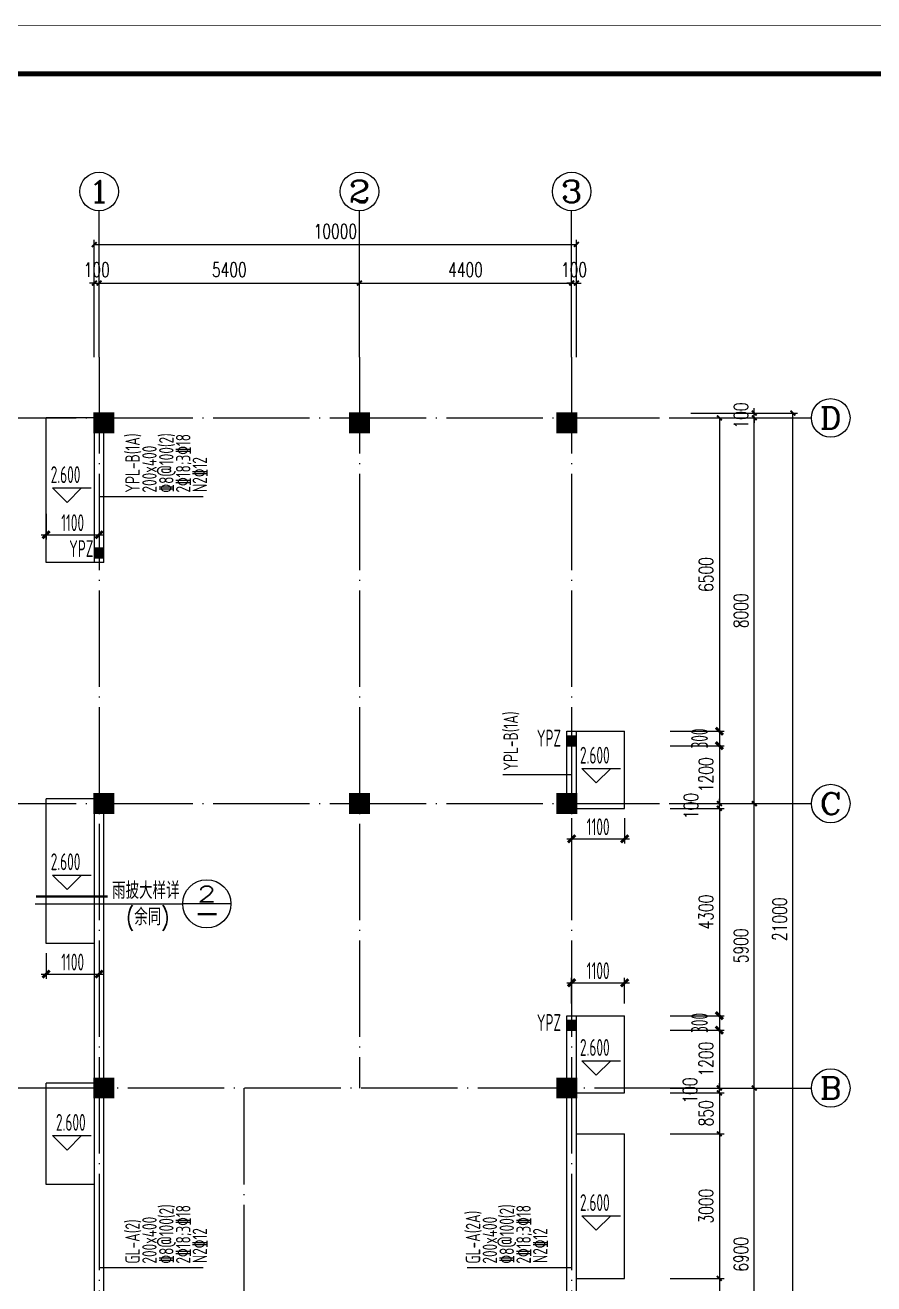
# Model space of a CAD drawing. Extents: x 5827 to 252697, y -546879 to 4066219.
# Drawn here: x 56174 to 73777, y -501683 to -475574 of the extents above; entities that cross this region are included whole.
import ezdxf
from ezdxf.enums import TextEntityAlignment as Align

# ---------------------------------------------------------------- set-up
doc = ezdxf.new("R2010")
doc.units = 0
doc.header["$MEASUREMENT"] = 0
doc.linetypes.add('DOTE', pattern=[2.42, 2, -0.2, 0.02, -0.2])
for name, color, linetype in [('AXIS', 3, 'Continuous'), ('AXIS_TEXT', 7, 'Continuous'), ('COLUMN', 9, 'Continuous'), ('DIM_ELEV', 3, 'Continuous'), ('DIM_IDEN', 3, 'Continuous'), ('DOTE', 1, 'DOTE'), ('FRAME', 3, 'Continuous'), ('PUB_TEXT', 7, 'Continuous'), ('S_BEAM', 4, 'Continuous'), ('S_BEAMDIMMASS', 2, 'Continuous'), ('S_CL', 2, 'Continuous'), ('填充', 8, 'Continuous'), ('审核修改', 6, 'Continuous'), ('第三道尺寸线', 4, 'Continuous')]:
    doc.layers.add(name, color=color, linetype=linetype)
doc.styles.add('_HZTXT', font='TXT', dxfattribs={"width": 0.8, "bigfont": 'HZTXT'})
doc.styles.add('_TCH_AXIS', font='COMPLEX', dxfattribs={"bigfont": 'GBCBIG'})
doc.styles.add('_TCH_DIM_T3', font='SIMPLEX', dxfattribs={"width": 0.705882, "bigfont": 'GBCBIG'})
doc.styles.add('BW_Rein', font='Tssdeng.shx', dxfattribs={"width": 0.7, "bigfont": 'hztxt.shx'})
doc.styles.add('COMPLEX', font='COMPLEX')
doc.styles.add('HZ', font='tssdeng.shx', dxfattribs={"width": 0.6, "bigfont": 'a.shx'})
doc.styles.get("Standard").update_dxf_attribs({"font": 'tssdeng.shx', "width": 0.6, "bigfont": 'a.shx'})
doc.dimstyles.new('_TCH_ARCH&&100', dxfattribs={"dimtxt": 297.5, "dimasz": 100, "dimexe": 100, "dimexo": 0, "dimgap": 126.25, "dimtad": 1, "dimdec": 0, "dimzin": 0, "dimdsep": 46, "dimtxsty": '_TCH_DIM_T3', "dimblk": 'ARCHTICK', "dimcen": 0.09, "dimclrt": 7, "dimazin": 2, "dimtfac": 1, "dimtdec": 0, "dimtix": 1, "dimtmove": 2, "dimatfit": 3, "dimfxl": 0, "dimtolj": 1, "dimtzin": 0, "dimarcsym": 0})
doc.dimstyles.new('DIMN', dxfattribs={"dimtxt": 350, "dimasz": 150, "dimexe": 100, "dimexo": 100, "dimgap": 75, "dimtad": 1, "dimdec": 0, "dimzin": 0, "dimdsep": 46, "dimtxsty": 'HZ', "dimblk": 'ARCHTICK', "dimcen": 0.09, "dimdle": 100, "dimclrd": 3, "dimclre": 3, "dimclrt": 7, "dimazin": 2, "dimtfac": 1, "dimtdec": 0, "dimtmove": 2, "dimatfit": 3, "dimldrblk": 'ARCHTICK', "dimfxl": 0, "dimtolj": 1, "dimtzin": 0, "dimarcsym": 0})

# ---------------------------------------------------------------- blocks, each defined once
blk = doc.blocks.new('_ArchTick')
at = {"color": 0, "linetype": 'ByBlock', "const_width": 0.4}
blk.add_lwpolyline([(-0.5, -0.5), (0.5, 0.5)], dxfattribs=at)
blk = doc.blocks.new('*D590')
at = {"layer": 'AXIS', "color": 0, "lineweight": -2, "transparency": 16777216}
for p, q in [((57608, -482460), (57608, -480824)), ((57708, -482460), (57708, -480824)), ((57608, -480924), (57508, -480924)), ((57608, -480924), (57708, -480924)), ((57708, -480924), (57808, -480924))]:
    blk.add_line(p, q, dxfattribs=at)
at = {"layer": 'Defpoints', "color": 0, "transparency": 16777216}
for p in [(57708, -480924), (57608, -482460), (57708, -482460)]:
    blk.add_point(p, dxfattribs=at)
at = {"layer": 'AXIS', "color": 0, "lineweight": -2, "transparency": 16777216, "xscale": 100, "yscale": 100, "zscale": 100}
blk.add_blockref('_ArchTick', (57608, -480924), dxfattribs=at)
at = {"layer": 'AXIS', "color": 0, "lineweight": -2, "transparency": 16777216, "xscale": 100, "yscale": 100, "zscale": 100, "rotation": 180}
blk.add_blockref('_ArchTick', (57708, -480924), dxfattribs=at)
at = {"layer": 'AXIS', "color": 7, "transparency": 16777216, "insert": (57658, -480649), "char_height": 297.5, "attachment_point": 5, "style": '_TCH_DIM_T3'}
blk.add_mtext('\\A1;100', dxfattribs=at)
blk = doc.blocks.new('*D591')
at = {"layer": 'AXIS', "color": 0, "lineweight": -2, "transparency": 16777216}
for p, q in [((57708, -482460), (57708, -480824)), ((63108, -482460), (63108, -480824)), ((57708, -480924), (63108, -480924))]:
    blk.add_line(p, q, dxfattribs=at)
at = {"layer": 'Defpoints', "color": 0, "transparency": 16777216}
for p in [(63108, -480924), (57708, -482460), (63108, -482460)]:
    blk.add_point(p, dxfattribs=at)
at = {"layer": 'AXIS', "color": 0, "lineweight": -2, "transparency": 16777216, "xscale": 100, "yscale": 100, "zscale": 100, "rotation": 180}
blk.add_blockref('_ArchTick', (57708, -480924), dxfattribs=at)
at = {"layer": 'AXIS', "color": 0, "lineweight": -2, "transparency": 16777216, "xscale": 100, "yscale": 100, "zscale": 100}
blk.add_blockref('_ArchTick', (63108, -480924), dxfattribs=at)
at = {"layer": 'AXIS', "color": 7, "transparency": 16777216, "insert": (60408, -480649), "char_height": 297.5, "attachment_point": 5, "style": '_TCH_DIM_T3'}
blk.add_mtext('\\A1;5400', dxfattribs=at)
blk = doc.blocks.new('*D592')
at = {"layer": 'AXIS', "color": 0, "lineweight": -2, "transparency": 16777216}
for p, q in [((63108, -482460), (63108, -480824)), ((67508, -482460), (67508, -480824)), ((63108, -480924), (67508, -480924))]:
    blk.add_line(p, q, dxfattribs=at)
at = {"layer": 'Defpoints', "color": 0, "transparency": 16777216}
for p in [(67508, -480924), (63108, -482460), (67508, -482460)]:
    blk.add_point(p, dxfattribs=at)
at = {"layer": 'AXIS', "color": 0, "lineweight": -2, "transparency": 16777216, "xscale": 100, "yscale": 100, "zscale": 100, "rotation": 180}
blk.add_blockref('_ArchTick', (63108, -480924), dxfattribs=at)
at = {"layer": 'AXIS', "color": 0, "lineweight": -2, "transparency": 16777216, "xscale": 100, "yscale": 100, "zscale": 100}
blk.add_blockref('_ArchTick', (67508, -480924), dxfattribs=at)
at = {"layer": 'AXIS', "color": 7, "transparency": 16777216, "insert": (65308, -480649), "char_height": 297.5, "attachment_point": 5, "style": '_TCH_DIM_T3'}
blk.add_mtext('\\A1;4400', dxfattribs=at)
blk = doc.blocks.new('*D593')
at = {"layer": 'AXIS', "color": 0, "lineweight": -2, "transparency": 16777216}
for p, q in [((67508, -482460), (67508, -480824)), ((67608, -482460), (67608, -480824)), ((67508, -480924), (67408, -480924)), ((67508, -480924), (67608, -480924)), ((67608, -480924), (67708, -480924))]:
    blk.add_line(p, q, dxfattribs=at)
at = {"layer": 'Defpoints', "color": 0, "transparency": 16777216}
for p in [(67608, -480924), (67508, -482460), (67608, -482460)]:
    blk.add_point(p, dxfattribs=at)
at = {"layer": 'AXIS', "color": 0, "lineweight": -2, "transparency": 16777216, "xscale": 100, "yscale": 100, "zscale": 100}
blk.add_blockref('_ArchTick', (67508, -480924), dxfattribs=at)
at = {"layer": 'AXIS', "color": 0, "lineweight": -2, "transparency": 16777216, "xscale": 100, "yscale": 100, "zscale": 100, "rotation": 180}
blk.add_blockref('_ArchTick', (67608, -480924), dxfattribs=at)
at = {"layer": 'AXIS', "color": 7, "transparency": 16777216, "insert": (67558, -480649), "char_height": 297.5, "attachment_point": 5, "style": '_TCH_DIM_T3'}
blk.add_mtext('\\A1;100', dxfattribs=at)
blk = doc.blocks.new('*D594')
at = {"layer": 'AXIS', "color": 0, "lineweight": -2, "transparency": 16777216}
for p, q in [((57608, -482460), (57608, -480024)), ((57608, -480124), (67608, -480124)), ((67608, -482460), (67608, -480024))]:
    blk.add_line(p, q, dxfattribs=at)
at = {"layer": 'Defpoints', "color": 0, "transparency": 16777216}
for p in [(67608, -480124), (57608, -482460), (67608, -482460)]:
    blk.add_point(p, dxfattribs=at)
at = {"layer": 'AXIS', "color": 0, "lineweight": -2, "transparency": 16777216, "xscale": 100, "yscale": 100, "zscale": 100, "rotation": 180}
blk.add_blockref('_ArchTick', (57608, -480124), dxfattribs=at)
at = {"layer": 'AXIS', "color": 0, "lineweight": -2, "transparency": 16777216, "xscale": 100, "yscale": 100, "zscale": 100}
blk.add_blockref('_ArchTick', (67608, -480124), dxfattribs=at)
at = {"layer": 'AXIS', "color": 7, "transparency": 16777216, "insert": (62608, -479849), "char_height": 297.5, "attachment_point": 5, "style": '_TCH_DIM_T3'}
blk.add_mtext('\\A1;10000', dxfattribs=at)
blk = doc.blocks.new('*D579')
at = {"layer": 'AXIS', "color": 0, "lineweight": -2, "transparency": 16777216}
for p, q in [((69983, -497621), (71397, -497621)), ((71297, -504521), (71297, -497621)), ((69983, -504521), (71397, -504521))]:
    blk.add_line(p, q, dxfattribs=at)
at = {"layer": 'Defpoints', "color": 0, "transparency": 16777216}
for p in [(69983, -497621), (71297, -497621), (69983, -504521)]:
    blk.add_point(p, dxfattribs=at)
at = {"layer": 'AXIS', "color": 0, "lineweight": -2, "transparency": 16777216, "xscale": 100, "yscale": 100, "zscale": 100}
for p, rotation in [((71297, -497621), 90), ((71297, -504521), 270)]:
    blk.add_blockref('_ArchTick', p, dxfattribs=dict(at, rotation=rotation))
at = {"layer": 'AXIS', "color": 7, "transparency": 16777216, "insert": (71022, -501071), "char_height": 297.5, "attachment_point": 5, "rotation": 90, "style": '_TCH_DIM_T3'}
blk.add_mtext('\\A1;6900', dxfattribs=at)
blk = doc.blocks.new('*D580')
at = {"layer": 'AXIS', "color": 0, "lineweight": -2, "transparency": 16777216}
for p, q in [((69983, -491721), (71397, -491721)), ((71297, -497621), (71297, -491721)), ((69983, -497621), (71397, -497621))]:
    blk.add_line(p, q, dxfattribs=at)
at = {"layer": 'Defpoints', "color": 0, "transparency": 16777216}
for p in [(69983, -491721), (71297, -491721), (69983, -497621)]:
    blk.add_point(p, dxfattribs=at)
at = {"layer": 'AXIS', "color": 0, "lineweight": -2, "transparency": 16777216, "xscale": 100, "yscale": 100, "zscale": 100}
for p, rotation in [((71297, -491721), 90), ((71297, -497621), 270)]:
    blk.add_blockref('_ArchTick', p, dxfattribs=dict(at, rotation=rotation))
at = {"layer": 'AXIS', "color": 7, "transparency": 16777216, "insert": (71022, -494671), "char_height": 297.5, "attachment_point": 5, "rotation": 90, "style": '_TCH_DIM_T3'}
blk.add_mtext('\\A1;5900', dxfattribs=at)
blk = doc.blocks.new('*D581')
at = {"layer": 'AXIS', "color": 0, "lineweight": -2, "transparency": 16777216}
for p, q in [((69983, -483721), (71397, -483721)), ((71297, -491721), (71297, -483721)), ((69983, -491721), (71397, -491721))]:
    blk.add_line(p, q, dxfattribs=at)
at = {"layer": 'Defpoints', "color": 0, "transparency": 16777216}
for p in [(69983, -483721), (71297, -483721), (69983, -491721)]:
    blk.add_point(p, dxfattribs=at)
at = {"layer": 'AXIS', "color": 0, "lineweight": -2, "transparency": 16777216, "xscale": 100, "yscale": 100, "zscale": 100}
for p, rotation in [((71297, -483721), 90), ((71297, -491721), 270)]:
    blk.add_blockref('_ArchTick', p, dxfattribs=dict(at, rotation=rotation))
at = {"layer": 'AXIS', "color": 7, "transparency": 16777216, "insert": (71022, -487721), "char_height": 297.5, "attachment_point": 5, "rotation": 90, "style": '_TCH_DIM_T3'}
blk.add_mtext('\\A1;8000', dxfattribs=at)
blk = doc.blocks.new('*D582')
at = {"layer": 'AXIS', "color": 0, "lineweight": -2, "transparency": 16777216}
for p, q in [((71297, -483621), (71297, -483521)), ((69983, -483621), (71397, -483621)), ((69983, -483721), (71397, -483721)), ((71297, -483721), (71297, -483621)), ((71297, -483721), (71297, -483821))]:
    blk.add_line(p, q, dxfattribs=at)
at = {"layer": 'Defpoints', "color": 0, "transparency": 16777216}
for p in [(69983, -483621), (69983, -483721), (71297, -483621)]:
    blk.add_point(p, dxfattribs=at)
at = {"layer": 'AXIS', "color": 0, "lineweight": -2, "transparency": 16777216, "xscale": 100, "yscale": 100, "zscale": 100}
for p, rotation in [((71297, -483621), 270), ((71297, -483721), 90)]:
    blk.add_blockref('_ArchTick', p, dxfattribs=dict(at, rotation=rotation))
at = {"layer": 'AXIS', "color": 7, "transparency": 16777216, "insert": (71022, -483671), "char_height": 297.5, "attachment_point": 5, "rotation": 90, "style": '_TCH_DIM_T3'}
blk.add_mtext('\\A1;100', dxfattribs=at)
blk = doc.blocks.new('*D583')
at = {"layer": 'AXIS', "color": 0, "lineweight": -2, "transparency": 16777216}
for p, q in [((69983, -483621), (72197, -483621)), ((72097, -504621), (72097, -483621)), ((69983, -504621), (72197, -504621))]:
    blk.add_line(p, q, dxfattribs=at)
at = {"layer": 'Defpoints', "color": 0, "transparency": 16777216}
for p in [(69983, -483621), (72097, -483621), (69983, -504621)]:
    blk.add_point(p, dxfattribs=at)
at = {"layer": 'AXIS', "color": 0, "lineweight": -2, "transparency": 16777216, "xscale": 100, "yscale": 100, "zscale": 100}
for p, rotation in [((72097, -483621), 90), ((72097, -504621), 270)]:
    blk.add_blockref('_ArchTick', p, dxfattribs=dict(at, rotation=rotation))
at = {"layer": 'AXIS', "color": 7, "transparency": 16777216, "insert": (71822, -494121), "char_height": 297.5, "attachment_point": 5, "rotation": 90, "style": '_TCH_DIM_T3'}
blk.add_mtext('\\A1;21000', dxfattribs=at)
blk = doc.blocks.new('_AXISO')
blk.add_circle((0, 0), 0.5)
at = {"layer": 'AXIS_TEXT', "style": 'COMPLEX', "width": 1.041667}
blk.add_attdef('A', text='', height=0.56, dxfattribs=at).set_placement((-0.25, -0.28), (0.25, -0.28), align=Align.FIT)
blk = doc.blocks.new('*D572')
at = {"layer": 'AXIS', "color": 0, "lineweight": -2, "transparency": 16777216}
for p, q in [((69555, -498571), (70673, -498571)), ((70573, -498571), (70573, -501571)), ((69555, -501571), (70673, -501571))]:
    blk.add_line(p, q, dxfattribs=at)
at = {"layer": 'Defpoints', "color": 0, "transparency": 16777216}
for p in [(69555, -498571), (69555, -501571), (70573, -501571)]:
    blk.add_point(p, dxfattribs=at)
at = {"layer": 'AXIS', "color": 0, "lineweight": -2, "transparency": 16777216, "xscale": 100, "yscale": 100, "zscale": 100}
for p, rotation in [((70573, -498571), 90), ((70573, -501571), 270)]:
    blk.add_blockref('_ArchTick', p, dxfattribs=dict(at, rotation=rotation))
at = {"layer": 'AXIS', "color": 7, "transparency": 16777216, "insert": (70298, -500071), "char_height": 297.5, "attachment_point": 5, "rotation": 90, "style": '_TCH_DIM_T3'}
blk.add_mtext('\\A1;3000', dxfattribs=at)
blk = doc.blocks.new('*D573')
at = {"layer": 'AXIS', "color": 0, "lineweight": -2, "transparency": 16777216}
for p, q in [((69555, -501571), (70673, -501571)), ((70573, -501571), (70573, -504521)), ((69555, -504521), (70673, -504521))]:
    blk.add_line(p, q, dxfattribs=at)
at = {"layer": 'Defpoints', "color": 0, "transparency": 16777216}
for p in [(69555, -501571), (69555, -504521), (70573, -504521)]:
    blk.add_point(p, dxfattribs=at)
at = {"layer": 'AXIS', "color": 0, "lineweight": -2, "transparency": 16777216, "xscale": 100, "yscale": 100, "zscale": 100}
for p, rotation in [((70573, -501571), 90), ((70573, -504521), 270)]:
    blk.add_blockref('_ArchTick', p, dxfattribs=dict(at, rotation=rotation))
at = {"layer": 'AXIS', "color": 7, "transparency": 16777216, "insert": (70298, -503046), "char_height": 297.5, "attachment_point": 5, "rotation": 90, "style": '_TCH_DIM_T3'}
blk.add_mtext('\\A1;2950', dxfattribs=at)
blk = doc.blocks.new('*D574')
at = {"layer": 'AXIS', "color": 0, "lineweight": -2, "transparency": 16777216}
for p, q in [((70573, -491721), (70573, -491621)), ((69555, -491721), (70673, -491721)), ((69555, -491821), (70673, -491821)), ((70573, -491821), (70573, -491721)), ((70573, -491821), (70573, -491921))]:
    blk.add_line(p, q, dxfattribs=at)
at = {"layer": 'Defpoints', "color": 0, "transparency": 16777216}
for p in [(69555, -491721), (69555, -491821), (70573, -491721)]:
    blk.add_point(p, dxfattribs=at)
at = {"layer": 'AXIS', "color": 0, "lineweight": -2, "transparency": 16777216, "xscale": 100, "yscale": 100, "zscale": 100}
for p, rotation in [((70573, -491721), 270), ((70573, -491821), 90)]:
    blk.add_blockref('_ArchTick', p, dxfattribs=dict(at, rotation=rotation))
at = {"layer": 'AXIS', "color": 7, "transparency": 16777216, "insert": (69983, -491771), "char_height": 297.5, "attachment_point": 5, "rotation": 90, "style": '_TCH_DIM_T3'}
blk.add_mtext('\\A1;100', dxfattribs=at)
blk = doc.blocks.new('*D575')
at = {"layer": 'AXIS', "color": 0, "lineweight": -2, "transparency": 16777216}
for p, q in [((69573, -491821), (70673, -491821)), ((70573, -491821), (70573, -496121)), ((69555, -496121), (70673, -496121))]:
    blk.add_line(p, q, dxfattribs=at)
at = {"layer": 'Defpoints', "color": 0, "transparency": 16777216}
for p in [(69573, -491821), (69555, -496121), (70573, -496121)]:
    blk.add_point(p, dxfattribs=at)
at = {"layer": 'AXIS', "color": 0, "lineweight": -2, "transparency": 16777216, "xscale": 100, "yscale": 100, "zscale": 100}
for p, rotation in [((70573, -491821), 90), ((70573, -496121), 270)]:
    blk.add_blockref('_ArchTick', p, dxfattribs=dict(at, rotation=rotation))
at = {"layer": 'AXIS', "color": 7, "transparency": 16777216, "insert": (70298, -493971), "char_height": 297.5, "attachment_point": 5, "rotation": 90, "style": '_TCH_DIM_T3'}
blk.add_mtext('\\A1;4300', dxfattribs=at)
blk = doc.blocks.new('*D562')
at = {"layer": 'AXIS', "color": 0, "lineweight": -2, "transparency": 16777216}
for p, q in [((69555, -483721), (70673, -483721)), ((70573, -483721), (70573, -490221)), ((69555, -490221), (70673, -490221))]:
    blk.add_line(p, q, dxfattribs=at)
at = {"layer": 'Defpoints', "color": 0, "transparency": 16777216}
for p in [(69555, -483721), (69555, -490221), (70573, -490221)]:
    blk.add_point(p, dxfattribs=at)
at = {"layer": 'AXIS', "color": 0, "lineweight": -2, "transparency": 16777216, "xscale": 100, "yscale": 100, "zscale": 100}
for p, rotation in [((70573, -483721), 90), ((70573, -490221), 270)]:
    blk.add_blockref('_ArchTick', p, dxfattribs=dict(at, rotation=rotation))
at = {"layer": 'AXIS', "color": 7, "transparency": 16777216, "insert": (70298, -486971), "char_height": 297.5, "attachment_point": 5, "rotation": 90, "style": '_TCH_DIM_T3'}
blk.add_mtext('\\A1;6500', dxfattribs=at)
blk = doc.blocks.new('*D563')
at = {"layer": 'AXIS', "color": 0, "lineweight": -2, "transparency": 16777216}
for p, q in [((69555, -490521), (70673, -490521)), ((70573, -490521), (70573, -491721)), ((69555, -491721), (70673, -491721))]:
    blk.add_line(p, q, dxfattribs=at)
at = {"layer": 'Defpoints', "color": 0, "transparency": 16777216}
for p in [(69555, -490521), (69555, -491721), (70573, -491721)]:
    blk.add_point(p, dxfattribs=at)
at = {"layer": 'AXIS', "color": 0, "lineweight": -2, "transparency": 16777216, "xscale": 100, "yscale": 100, "zscale": 100}
for p, rotation in [((70573, -490521), 90), ((70573, -491721), 270)]:
    blk.add_blockref('_ArchTick', p, dxfattribs=dict(at, rotation=rotation))
at = {"layer": 'AXIS', "color": 7, "transparency": 16777216, "insert": (70298, -491121), "char_height": 297.5, "attachment_point": 5, "rotation": 90, "style": '_TCH_DIM_T3'}
blk.add_mtext('\\A1;1200', dxfattribs=at)
blk = doc.blocks.new('*D564')
at = {"layer": 'Defpoints', "color": 0, "transparency": 16777216}
for p in [(68608, -495438), (67508, -495969), (68608, -495969)]:
    blk.add_point(p, dxfattribs=at)
at = {"layer": '第三道尺寸线', "color": 3, "lineweight": -2, "transparency": 16777216}
for p, q in [((67408, -495438), (68708, -495438)), ((67508, -495869), (67508, -495338)), ((68608, -495869), (68608, -495338))]:
    blk.add_line(p, q, dxfattribs=at)
at = {"layer": '第三道尺寸线', "color": 3, "lineweight": -2, "transparency": 16777216, "xscale": 150, "yscale": 150, "zscale": 150, "rotation": 180}
blk.add_blockref('_ArchTick', (67508, -495438), dxfattribs=at)
at = {"layer": '第三道尺寸线', "color": 3, "lineweight": -2, "transparency": 16777216, "xscale": 150, "yscale": 150, "zscale": 150}
blk.add_blockref('_ArchTick', (68608, -495438), dxfattribs=at)
at = {"layer": '第三道尺寸线', "color": 7, "transparency": 16777216, "insert": (68058, -495188), "char_height": 350, "attachment_point": 5, "style": 'HZ'}
blk.add_mtext('\\A1;1100', dxfattribs=at)
blk = doc.blocks.new('*D557')
at = {"layer": 'Defpoints', "color": 0, "transparency": 16777216}
for p in [(67508, -491921), (68608, -491921), (68608, -492452)]:
    blk.add_point(p, dxfattribs=at)
at = {"layer": '第三道尺寸线', "color": 3, "lineweight": -2, "transparency": 16777216}
for p, q in [((67508, -492021), (67508, -492552)), ((68608, -492021), (68608, -492552)), ((67408, -492452), (68708, -492452))]:
    blk.add_line(p, q, dxfattribs=at)
at = {"layer": '第三道尺寸线', "color": 3, "lineweight": -2, "transparency": 16777216, "xscale": 150, "yscale": 150, "zscale": 150, "rotation": 180}
blk.add_blockref('_ArchTick', (67508, -492452), dxfattribs=at)
at = {"layer": '第三道尺寸线', "color": 3, "lineweight": -2, "transparency": 16777216, "xscale": 150, "yscale": 150, "zscale": 150}
blk.add_blockref('_ArchTick', (68608, -492452), dxfattribs=at)
at = {"layer": '第三道尺寸线', "color": 7, "transparency": 16777216, "insert": (68058, -492202), "char_height": 350, "attachment_point": 5, "style": 'HZ'}
blk.add_mtext('\\A1;1100', dxfattribs=at)
blk = doc.blocks.new('*D558')
at = {"layer": 'Defpoints', "color": 0, "transparency": 16777216}
for p in [(56608, -494727), (57708, -494727), (57708, -495258)]:
    blk.add_point(p, dxfattribs=at)
at = {"layer": '第三道尺寸线', "color": 3, "lineweight": -2, "transparency": 16777216}
for p, q in [((56608, -494827), (56608, -495358)), ((57708, -494827), (57708, -495358)), ((56508, -495258), (57808, -495258))]:
    blk.add_line(p, q, dxfattribs=at)
at = {"layer": '第三道尺寸线', "color": 3, "lineweight": -2, "transparency": 16777216, "xscale": 150, "yscale": 150, "zscale": 150, "rotation": 180}
blk.add_blockref('_ArchTick', (56608, -495258), dxfattribs=at)
at = {"layer": '第三道尺寸线', "color": 3, "lineweight": -2, "transparency": 16777216, "xscale": 150, "yscale": 150, "zscale": 150}
blk.add_blockref('_ArchTick', (57708, -495258), dxfattribs=at)
at = {"layer": '第三道尺寸线', "color": 7, "transparency": 16777216, "insert": (57158, -495008), "char_height": 350, "attachment_point": 5, "style": 'HZ'}
blk.add_mtext('\\A1;1100', dxfattribs=at)
blk = doc.blocks.new('*D559')
at = {"layer": 'Defpoints', "color": 0, "transparency": 16777216}
for p in [(56608, -485614), (57708, -485614), (57708, -486145)]:
    blk.add_point(p, dxfattribs=at)
at = {"layer": '第三道尺寸线', "color": 3, "lineweight": -2, "transparency": 16777216}
for p, q in [((56608, -485714), (56608, -486245)), ((57708, -485714), (57708, -486245)), ((56508, -486145), (57808, -486145))]:
    blk.add_line(p, q, dxfattribs=at)
at = {"layer": '第三道尺寸线', "color": 3, "lineweight": -2, "transparency": 16777216, "xscale": 150, "yscale": 150, "zscale": 150, "rotation": 180}
blk.add_blockref('_ArchTick', (56608, -486145), dxfattribs=at)
at = {"layer": '第三道尺寸线', "color": 3, "lineweight": -2, "transparency": 16777216, "xscale": 150, "yscale": 150, "zscale": 150}
blk.add_blockref('_ArchTick', (57708, -486145), dxfattribs=at)
at = {"layer": '第三道尺寸线', "color": 7, "transparency": 16777216, "insert": (57158, -485895), "char_height": 350, "attachment_point": 5, "style": 'HZ'}
blk.add_mtext('\\A1;1100', dxfattribs=at)
blk = doc.blocks.new('*D555')
at = {"layer": 'AXIS', "color": 0, "lineweight": -2, "transparency": 16777216}
for p, q in [((69555, -497621), (70673, -497621)), ((70573, -497621), (70573, -497521)), ((70573, -497721), (70573, -497621)), ((69555, -497721), (70673, -497721)), ((70573, -497721), (70573, -497821))]:
    blk.add_line(p, q, dxfattribs=at)
at = {"layer": 'Defpoints', "color": 0, "transparency": 16777216}
for p in [(69555, -497621), (70573, -497621), (69555, -497721)]:
    blk.add_point(p, dxfattribs=at)
at = {"layer": 'AXIS', "color": 0, "lineweight": -2, "transparency": 16777216, "xscale": 100, "yscale": 100, "zscale": 100}
for p, rotation in [((70573, -497621), 270), ((70573, -497721), 90)]:
    blk.add_blockref('_ArchTick', p, dxfattribs=dict(at, rotation=rotation))
at = {"layer": 'AXIS', "color": 7, "transparency": 16777216, "insert": (69963, -497671), "char_height": 297.5, "attachment_point": 5, "rotation": 90, "style": '_TCH_DIM_T3'}
blk.add_mtext('\\A1;100', dxfattribs=at)
blk = doc.blocks.new('*D556')
at = {"layer": 'AXIS', "color": 0, "lineweight": -2, "transparency": 16777216}
for p, q in [((69556, -497721), (70673, -497721)), ((70573, -497721), (70573, -498571)), ((69556, -498571), (70673, -498571))]:
    blk.add_line(p, q, dxfattribs=at)
at = {"layer": 'Defpoints', "color": 0, "transparency": 16777216}
for p in [(69556, -497721), (69556, -498571), (70573, -498571)]:
    blk.add_point(p, dxfattribs=at)
at = {"layer": 'AXIS', "color": 0, "lineweight": -2, "transparency": 16777216, "xscale": 100, "yscale": 100, "zscale": 100}
for p, rotation in [((70573, -497721), 90), ((70573, -498571), 270)]:
    blk.add_blockref('_ArchTick', p, dxfattribs=dict(at, rotation=rotation))
at = {"layer": 'AXIS', "color": 7, "transparency": 16777216, "insert": (70298, -498146), "char_height": 297.5, "attachment_point": 5, "rotation": 90, "style": '_TCH_DIM_T3'}
blk.add_mtext('\\A1;850', dxfattribs=at)
blk = doc.blocks.new('A$C2F0C53E4')
at = {"layer": 'FRAME'}
for points in [[(10, 42010, 20, 20, 0), (10, 10, 20, 20, 0), (59410, 10, 20, 20, 0), (59410, 42010, 20, 20, 0)], [(2510, 41010, 100, 100, 0), (2510, 1010, 100, 100, 0), (58410, 1010, 100, 100, 0), (58410, 41010, 100, 100, 0)]]:
    blk.add_lwpolyline(points, format="xyseb", close=True, dxfattribs=at)
blk = doc.blocks.new('*D605')
at = {"layer": 'Defpoints', "color": 0, "ltscale": 1000, "transparency": 16777216}
for p in [(69555, -490221), (69555, -490521), (70573, -490521)]:
    blk.add_point(p, dxfattribs=at)
at = {"layer": '审核修改', "color": 3, "lineweight": -2, "ltscale": 1000, "transparency": 16777216}
for p, q in [((69655, -490221), (70673, -490221)), ((70573, -490121), (70573, -490621)), ((69655, -490521), (70673, -490521))]:
    blk.add_line(p, q, dxfattribs=at)
at = {"layer": '审核修改', "color": 3, "lineweight": -2, "ltscale": 1000, "transparency": 16777216, "xscale": 150, "yscale": 150, "zscale": 150}
for p, rotation in [((70573, -490221), 90), ((70573, -490521), 270)]:
    blk.add_blockref('_ArchTick', p, dxfattribs=dict(at, rotation=rotation))
at = {"layer": '审核修改', "color": 7, "ltscale": 1000, "transparency": 16777216, "insert": (70161, -490371), "char_height": 350, "attachment_point": 5, "rotation": 90, "style": 'HZ'}
blk.add_mtext('\\A1;300', dxfattribs=at)
blk = doc.blocks.new('*D607')
at = {"layer": 'AXIS', "color": 0, "lineweight": -2, "transparency": 16777216}
for p, q in [((69555, -496421), (70673, -496421)), ((70573, -496421), (70573, -497621)), ((69555, -497621), (70673, -497621))]:
    blk.add_line(p, q, dxfattribs=at)
at = {"layer": 'Defpoints', "color": 0, "transparency": 16777216}
for p in [(69555, -496421), (69555, -497621), (70573, -497621)]:
    blk.add_point(p, dxfattribs=at)
at = {"layer": 'AXIS', "color": 0, "lineweight": -2, "transparency": 16777216, "xscale": 100, "yscale": 100, "zscale": 100}
for p, rotation in [((70573, -496421), 90), ((70573, -497621), 270)]:
    blk.add_blockref('_ArchTick', p, dxfattribs=dict(at, rotation=rotation))
at = {"layer": 'AXIS', "color": 7, "transparency": 16777216, "insert": (70298, -497021), "char_height": 297.5, "attachment_point": 5, "rotation": 90, "style": '_TCH_DIM_T3'}
blk.add_mtext('\\A1;1200', dxfattribs=at)
blk = doc.blocks.new('*D606')
at = {"layer": 'Defpoints', "color": 0, "ltscale": 1000, "transparency": 16777216}
for p in [(69555, -496121), (69555, -496421), (70573, -496421)]:
    blk.add_point(p, dxfattribs=at)
at = {"layer": '审核修改', "color": 3, "lineweight": -2, "ltscale": 1000, "transparency": 16777216}
for p, q in [((70573, -496021), (70573, -496521)), ((69655, -496121), (70673, -496121)), ((69655, -496421), (70673, -496421))]:
    blk.add_line(p, q, dxfattribs=at)
at = {"layer": '审核修改', "color": 3, "lineweight": -2, "ltscale": 1000, "transparency": 16777216, "xscale": 150, "yscale": 150, "zscale": 150}
for p, rotation in [((70573, -496121), 90), ((70573, -496421), 270)]:
    blk.add_blockref('_ArchTick', p, dxfattribs=dict(at, rotation=rotation))
at = {"layer": '审核修改', "color": 7, "ltscale": 1000, "transparency": 16777216, "insert": (70161, -496271), "char_height": 350, "attachment_point": 5, "rotation": 90, "style": 'HZ'}
blk.add_mtext('\\A1;300', dxfattribs=at)

msp = doc.modelspace()

# ---------------------------------------------------------------- hatches: boundary and pattern name
at = {"layer": 'COLUMN'}
h = msp.add_hatch(dxfattribs=at)
h.set_pattern_fill('ANSI31', color=0)
h.set_pattern_definition([(45, (6571, -300883.14498), (-0.08838834765, 0.08838834765), [])])
h.paths.add_polyline_path([(57608.5, -486621.145), (57808.5, -486621.145), (57808.5, -486421.145), (57608.5, -486421.145)])
h = msp.add_hatch(dxfattribs=at)
h.set_pattern_fill('ANSI31', color=0)
h.set_pattern_definition([(45, (16371, -304783.14498), (-0.08838834765, 0.08838834765), [])])
h.paths.add_polyline_path([(67408.5, -490521.145), (67608.5, -490521.145), (67608.5, -490321.145), (67408.5, -490321.145)])
h = msp.add_hatch(dxfattribs=at)
h.set_pattern_fill('ANSI31', color=0)
h.set_pattern_definition([(45, (16371, -310683.14498), (-0.08838834765, 0.08838834765), [])])
h.paths.add_polyline_path([(67408.5, -496421.145), (67608.5, -496421.145), (67608.5, -496221.145), (67408.5, -496221.145)])
at = {"layer": 'S_CL'}
h = msp.add_hatch(dxfattribs=at)
h.set_pattern_fill('ANSI31', color=256)
h.set_pattern_definition([(45, (1149.27643, -114628.43874), (-0.08838834765, 0.08838834765), [])])
h.paths.add_polyline_path([(58008.5, -484021.144), (58008.5, -483621.144), (57608.5, -483621.144), (57608.5, -484021.144)])
h = msp.add_hatch(dxfattribs=at)
h.set_pattern_fill('ANSI31', color=256)
h.set_pattern_definition([(45, (6449.27643, -114628.43874), (-0.08838834765, 0.08838834765), [])])
h.paths.add_polyline_path([(63308.5, -484021.144), (63308.5, -483621.144), (62908.5, -483621.144), (62908.5, -484021.144)])
h = msp.add_hatch(dxfattribs=at)
h.set_pattern_fill('ANSI31', color=256)
h.set_pattern_definition([(45, (10749.27643, -114628.43874), (-0.08838834765, 0.08838834765), [])])
h.paths.add_polyline_path([(67608.5, -484021.144), (67608.5, -483621.144), (67208.5, -483621.144), (67208.5, -484021.144)])
h = msp.add_hatch(dxfattribs=at)
h.set_pattern_fill('ANSI31', color=256)
h.set_pattern_definition([(45, (1149.27643, -122528.43971), (-0.08838834765, 0.08838834765), [])])
h.paths.add_polyline_path([(58008.5, -491921.145), (58008.5, -491521.145), (57608.5, -491521.145), (57608.5, -491921.145)])
h = msp.add_hatch(dxfattribs=at)
h.set_pattern_fill('ANSI31', color=256)
h.set_pattern_definition([(45, (6449.27643, -122528.43971), (-0.08838834765, 0.08838834765), [])])
h.paths.add_polyline_path([(63308.5, -491921.145), (63308.5, -491521.145), (62908.5, -491521.145), (62908.5, -491921.145)])
h = msp.add_hatch(dxfattribs=at)
h.set_pattern_fill('ANSI31', color=256)
h.set_pattern_definition([(45, (10749.27643, -122528.43971), (-0.08838834765, 0.08838834765), [])])
h.paths.add_polyline_path([(67608.5, -491921.145), (67608.5, -491521.145), (67208.5, -491521.145), (67208.5, -491921.145)])
h = msp.add_hatch(dxfattribs=at)
h.set_pattern_fill('ANSI31', color=256)
h.set_pattern_definition([(45, (1149.27643, -128428.43971), (-0.08838834765, 0.08838834765), [])])
h.paths.add_polyline_path([(58008.5, -497821.145), (58008.5, -497421.145), (57608.5, -497421.145), (57608.5, -497821.145)])
h = msp.add_hatch(dxfattribs=at)
h.set_pattern_fill('ANSI31', color=256)
h.set_pattern_definition([(45, (10749.27643, -128428.43971), (-0.08838834765, 0.08838834765), [])])
h.paths.add_polyline_path([(67608.5, -497821.145), (67608.5, -497421.145), (67208.5, -497421.145), (67208.5, -497821.145)])

# ---------------------------------------------------------------- linework, layer by layer
for p, q in [((56608.5, -486721.145), (56608.5, -483721.145)), ((57608.5, -483721.145), (56608.5, -483721.145)), ((57808.5, -486721.145), (56608.5, -486721.145)), ((67408.5, -490221.145), (68608.5, -490221.145)), ((68608.5, -491821.145), (68608.5, -490221.145)), ((56608.5, -494621.145), (56608.5, -491621.145)), ((57608.5, -491621.145), (56608.5, -491621.145)), ((67608.5, -491821.145), (68608.5, -491821.145)), ((57608.5, -494621.145), (56608.5, -494621.145)), ((67408.5, -496121.145), (68608.5, -496121.145)), ((68608.5, -497721.145), (68608.5, -496121.145)), ((56608.5, -499621.145), (56608.5, -497521.145)), ((57608.5, -497521.145), (56608.5, -497521.145)), ((67608.5, -497721.145), (68608.5, -497721.145)), ((67608.5, -498571.145), (68608.5, -498571.145)), ((68608.5, -501571.145), (68608.5, -498571.145)), ((57608.5, -499621.145), (56608.5, -499621.145)), ((67608.5, -501571.145), (68608.5, -501571.145))]:
    msp.add_line(p, q)
at = {"layer": 'AXIS'}
for p, q in [((57708.5, -482460.06), (57708.5, -479423.56)), ((63108.5, -482460.06), (63108.5, -479423.56)), ((67508.5, -482460.06), (67508.5, -479423.56)), ((69982.759, -483721.144), (72482.966, -483721.144)), ((69982.759, -491721.144), (72482.966, -491721.144)), ((69982.759, -497621.144), (72482.966, -497621.144))]:
    msp.add_line(p, q, dxfattribs=at)
at = {"layer": 'COLUMN', "color": 0}
for points in [[(57608.5, -486621.145), (57808.5, -486621.145), (57808.5, -486421.145), (57608.5, -486421.145)], [(67408.5, -490521.145), (67608.5, -490521.145), (67608.5, -490321.145), (67408.5, -490321.145)], [(67408.5, -496421.145), (67608.5, -496421.145), (67608.5, -496221.145), (67408.5, -496221.145)]]:
    msp.add_lwpolyline(points, close=True, dxfattribs=at)
at = {"layer": 'DIM_ELEV'}
for p, q in [((57041.564, -485472.739), (56741.564, -485172.739)), ((56741.564, -485172.739), (57543.966, -485172.739)), ((57041.564, -485472.739), (57341.564, -485172.739)), ((68019.454, -491292.928), (67719.454, -490992.928)), ((67719.454, -490992.928), (68521.856, -490992.928)), ((68019.454, -491292.928), (68319.454, -490992.928)), ((57041.564, -493503.011), (56741.564, -493203.011)), ((56741.564, -493203.011), (57543.966, -493203.011)), ((57041.564, -493503.011), (57341.564, -493203.011)), ((68019.454, -497354.931), (67719.454, -497054.931)), ((67719.454, -497054.931), (68521.856, -497054.931)), ((68019.454, -497354.931), (68319.454, -497054.931)), ((57041.564, -498909.143), (56741.564, -498609.143)), ((56741.564, -498609.143), (57543.966, -498609.143)), ((57041.564, -498909.143), (57341.564, -498609.143)), ((68019.454, -500572.48), (67719.454, -500272.48)), ((67719.454, -500272.48), (68521.856, -500272.48)), ((68019.454, -500572.48), (68319.454, -500272.48))]:
    msp.add_line(p, q, dxfattribs=at)
at = {"layer": 'DIM_IDEN'}
for p in [(56379.26, -493799.823), (56379.26, -493799.823), (60441.361, -493799.823)]:
    msp.add_line(p, (59441.361, -493799.823), dxfattribs=at)
at = {"layer": 'DIM_IDEN', "const_width": 50}
msp.add_lwpolyline([(56399.337, -493649.823), (57888.027, -493649.823)], dxfattribs=at)
msp.add_lwpolyline([(56399.337, -493649.823), (57888.027, -493649.823)], dxfattribs=at)
at = {"layer": 'DIM_IDEN'}
msp.add_circle((59941.361, -493799.823), 500, dxfattribs=at)
at = {"layer": 'DOTE', "linetype": 'DOTE', "ltscale": 1000}
for p, q in [((57708.5, -482460.06), (57708.5, -505782.228)), ((63108.5, -482460.06), (63108.5, -497621.144)), ((67508.5, -482460.06), (67508.5, -505782.228)), ((55234.241, -483721.144), (69982.759, -483721.144)), ((55234.241, -491721.144), (69982.759, -491721.144)), ((69982.759, -497621.144), (55234.241, -497621.144)), ((60708.5, -497621.144), (60708.5, -505885.94))]:
    msp.add_line(p, q, dxfattribs=at)
at = {"layer": 'S_BEAM'}
for p, q in [((57608.5, -486721.145), (57608.5, -484021.144)), ((57808.5, -486721.145), (57808.5, -484021.144)), ((67408.5, -491521.145), (67408.5, -490221.145)), ((67608.5, -491521.145), (67608.5, -490221.145)), ((67608.5, -490521.145), (67608.5, -490321.145)), ((57608.5, -497621.144), (57608.5, -491921.145)), ((57808.5, -497621.144), (57808.5, -491921.145)), ((67408.5, -497421.145), (67408.5, -496121.145)), ((67608.5, -497421.145), (67608.5, -496121.145)), ((67608.5, -496421.145), (67608.5, -496221.145)), ((57608.5, -504221.145), (57608.5, -497821.145)), ((57808.5, -504221.145), (57808.5, -497821.145)), ((67408.5, -504221.145), (67408.5, -497821.145)), ((67608.5, -499571.145), (67608.5, -497821.145)), ((67608.5, -504221.145), (67608.5, -499571.145))]:
    msp.add_line(p, q, dxfattribs=at)
at = {"layer": 'S_BEAMDIMMASS'}
for p, q in [((57708.5, -485350), (59867.76, -485350)), ((66083.141, -491117), (67508.5, -491117)), ((57708.5, -501344), (59867.76, -501344)), ((65341.5, -501344), (67500.76, -501344))]:
    msp.add_line(p, q, dxfattribs=at)
at = {"layer": 'S_CL', "const_width": 35}
for points in [[(58008.5, -484021.144), (58008.5, -483621.144), (57608.5, -483621.144), (57608.5, -484021.144)], [(58008.5, -484021.144), (58008.5, -483621.144), (57608.5, -483621.144), (57608.5, -484021.144)], [(63308.5, -484021.144), (63308.5, -483621.144), (62908.5, -483621.144), (62908.5, -484021.144)], [(63308.5, -484021.144), (63308.5, -483621.144), (62908.5, -483621.144), (62908.5, -484021.144)], [(67608.5, -484021.144), (67608.5, -483621.144), (67208.5, -483621.144), (67208.5, -484021.144)], [(67608.5, -484021.144), (67608.5, -483621.144), (67208.5, -483621.144), (67208.5, -484021.144)], [(58008.5, -491921.145), (58008.5, -491521.145), (57608.5, -491521.145), (57608.5, -491921.145)], [(58008.5, -491921.145), (58008.5, -491521.145), (57608.5, -491521.145), (57608.5, -491921.145)], [(63308.5, -491921.145), (63308.5, -491521.145), (62908.5, -491521.145), (62908.5, -491921.145)], [(63308.5, -491921.145), (63308.5, -491521.145), (62908.5, -491521.145), (62908.5, -491921.145)], [(67608.5, -491921.145), (67608.5, -491521.145), (67208.5, -491521.145), (67208.5, -491921.145)], [(67608.5, -491921.145), (67608.5, -491521.145), (67208.5, -491521.145), (67208.5, -491921.145)], [(58008.5, -497821.145), (58008.5, -497421.145), (57608.5, -497421.145), (57608.5, -497821.145)], [(58008.5, -497821.145), (58008.5, -497421.145), (57608.5, -497421.145), (57608.5, -497821.145)], [(67608.5, -497821.145), (67608.5, -497421.145), (67208.5, -497421.145), (67208.5, -497821.145)], [(67608.5, -497821.145), (67608.5, -497421.145), (67208.5, -497421.145), (67208.5, -497821.145)]]:
    msp.add_lwpolyline(points, close=True, dxfattribs=at)
at = {"layer": '审核修改', "ltscale": 1000, "const_width": 50}
msp.add_lwpolyline([(59755, -494017), (60142.5, -494017)], dxfattribs=at)

# ---------------------------------------------------------------- block references
at = {"layer": 'AXIS'}
ref = msp.add_blockref('_AXISO', (57708.5, -479023.56), dxfattribs=dict(at, xscale=800, yscale=800, zscale=800))
ref.add_attrib('A', '1', dxfattribs={"layer": 'AXIS_TEXT', "height": 452.548, "style": '_TCH_AXIS', "width": 2.333333}).set_placement((57482.226, -479249.834), (57934.774, -479249.834), align=Align.FIT)
ref = msp.add_blockref('_AXISO', (63108.5, -479023.56), dxfattribs=dict(at, xscale=800, yscale=800, zscale=800))
ref.add_attrib('A', '2', dxfattribs={"layer": 'AXIS_TEXT', "height": 452.548, "style": '_TCH_AXIS', "width": 1.5}).set_placement((62882.226, -479249.834), (63334.774, -479249.834), align=Align.FIT)
ref = msp.add_blockref('_AXISO', (67508.5, -479023.56), dxfattribs=dict(at, xscale=800, yscale=800, zscale=800))
ref.add_attrib('A', '3', dxfattribs={"layer": 'AXIS_TEXT', "height": 452.548, "style": '_TCH_AXIS', "width": 1.5}).set_placement((67282.226, -479249.834), (67734.774, -479249.834), align=Align.FIT)
ref = msp.add_blockref('_AXISO', (72882.966, -483721.144), dxfattribs=dict(at, xscale=800, yscale=800, zscale=800))
ref.add_attrib('A', 'D', dxfattribs={"layer": 'AXIS_TEXT', "height": 452.548, "style": '_TCH_AXIS', "width": 1.235294}).set_placement((72656.691, -483947.418), (73109.24, -483947.418), align=Align.FIT)
ref = msp.add_blockref('_AXISO', (72882.966, -491721.144), dxfattribs=dict(at, xscale=800, yscale=800, zscale=800))
ref.add_attrib('A', 'C', dxfattribs={"layer": 'AXIS_TEXT', "height": 452.548, "style": '_TCH_AXIS', "width": 1.4}).set_placement((72656.691, -491947.418), (73109.24, -491947.418), align=Align.FIT)
ref = msp.add_blockref('_AXISO', (72882.966, -497621.144), dxfattribs=dict(at, xscale=800, yscale=800, zscale=800))
ref.add_attrib('A', 'B', dxfattribs={"layer": 'AXIS_TEXT', "height": 452.548, "style": '_TCH_AXIS', "width": 1.235294}).set_placement((72656.691, -497847.418), (73109.24, -497847.418), align=Align.FIT)
at = {"layer": '填充'}
msp.add_blockref('A$C2F0C53E4', (46554, -517594.5), dxfattribs=at)

# ---------------------------------------------------------------- texts
at = {"layer": 'PUB_TEXT'}
for s, style, width, p in [('2.600', 'HZ', 0.6, (56703.966, -485072.739)), ('2.600', 'HZ', 0.6, (67681.856, -490892.928)), ('2.600', 'HZ', 0.6, (56703.966, -493103.011)), ('雨披大样详', '_HZTXT', 0.8, (57976.353, -493699.823)), ('雨披大样详', '_HZTXT', 0.8, (57976.353, -493699.823)), ('(余同)', '_HZTXT', 0.8, (58267.853, -494245.823)), ('(余同)', '_HZTXT', 0.8, (58267.853, -494245.823)), ('2.600', 'HZ', 0.6, (67681.856, -496954.931)), ('2.600', 'HZ', 0.6, (56812.966, -498509.143)), ('2.600', 'HZ', 0.6, (67681.856, -500172.48))]:
    msp.add_text(s, height=350, dxfattribs=dict(at, style=style, width=width)).set_placement(p)
at = {"layer": 'PUB_TEXT', "style": '_HZTXT', "width": 1.964286}
msp.add_text('2', height=321.994, dxfattribs=at).set_placement((59740.115, -493759.574), (60142.607, -493759.574), align=Align.FIT)
at = {"layer": 'S_BEAMDIMMASS', "color": 6, "style": 'BW_Rein', "width": 0.7}
for s, p in [('YPL-B(1A)', (58551.552, -485270)), ('YPL-B(1A)', (66394.693, -491037)), ('GL-A(2A)', (65612.552, -501264)), ('GL-A(2)', (58551.552, -501264))]:
    msp.add_text(s, height=300, rotation=90, dxfattribs=at).set_placement(p)
at = {"layer": 'S_BEAMDIMMASS', "style": 'BW_Rein', "width": 0.7}
for s, p in [('%%1328@100(2)', (59251.552, -485270)), ('2%%13218;3%%13218', (59601.552, -485270)), ('200x400', (58901.552, -485270)), ('N2%%13212', (59946.39, -485259.794)), ('%%1328@100(2)', (59251.552, -501264)), ('2%%13218;3%%13218', (59601.552, -501264)), ('%%1328@100(2)', (66312.552, -501264)), ('2%%13218;3%%13218', (66662.552, -501264)), ('200x400', (58901.552, -501264)), ('200x400', (65962.552, -501264)), ('N2%%13212', (59946.39, -501253.794)), ('N2%%13212', (67007.39, -501253.794))]:
    msp.add_text(s, height=300, rotation=90, dxfattribs=at).set_placement(p)
at = {"layer": 'S_BEAMDIMMASS', "width": 0.6}
for p in [(57086.498, -486607.506), (66786.498, -490539.007), (66786.498, -496439.007)]:
    msp.add_text('YPZ', height=350, dxfattribs=at).set_placement(p)

# ---------------------------------------------------------------- dimensions: what is measured, and where the dimension line sits
at = {"layer": 'AXIS'}
for p1, p2, distance, picture, middle in [((57608.5, -482460.06), (67608.5, -482460.06), 2336.5, '*D594', (62608.5, -479848.56)), ((57608.5, -482460.06), (57708.5, -482460.06), 1536.5, '*D590', (57658.5, -480648.56)), ((57708.5, -482460.06), (63108.5, -482460.06), 1536.5, '*D591', (60408.5, -480648.56)), ((63108.5, -482460.06), (67508.5, -482460.06), 1536.5, '*D592', (65308.5, -480648.56)), ((67508.5, -482460.06), (67608.5, -482460.06), 1536.5, '*D593', (67558.5, -480648.56)), ((69982.759, -483721.144), (69982.759, -483621.144), -1314, '*D582', (71021.759, -483671.144)), ((69982.759, -504621.144), (69982.759, -483621.144), -2114, '*D583', (71821.759, -494121.144)), ((69982.759, -491721.144), (69982.759, -483721.144), -1314, '*D581', (71021.759, -487721.144)), ((69982.759, -497621.144), (69982.759, -491721.144), -1314, '*D580', (71021.759, -494671.144)), ((69982.759, -504521.144), (69982.759, -497621.144), -1314, '*D579', (71021.759, -501071.144))]:
    dim = msp.add_aligned_dim(p1=p1, p2=p2, distance=distance, dimstyle='_TCH_ARCH&&100', dxfattribs=at)
    dim.commit()
    dim.dimension.update_dxf_attribs({"geometry": picture, "text_midpoint": middle})
for base, p1, p2, picture, middle in [((70572.775, -490221.145), (69555.499, -483721.144), (69555.499, -490221.145), '*D562', (70297.775, -486971.144)), ((70572.775, -491721.144), (69555.499, -490521.145), (69555.499, -491721.144), '*D563', (70297.775, -491121.144)), ((70572.776, -496121.145), (69572.888, -491821.145), (69555.5, -496121.145), '*D575', (70297.776, -493971.145)), ((70572.775, -497621.144), (69555.499, -496421.145), (69555.499, -497621.144), '*D607', (70297.775, -497021.144)), ((70572.776, -498571.145), (69555.5, -497721.144), (69555.5, -498571.145), '*D556', (70297.776, -498146.144)), ((70572.776, -501571.145), (69555.5, -498571.145), (69555.5, -501571.145), '*D572', (70297.776, -500071.145)), ((70572.776, -504521.145), (69555.5, -501571.145), (69555.5, -504521.145), '*D573', (70297.776, -503046.145))]:
    dim = msp.add_linear_dim(base=base, p1=p1, p2=p2, angle=90, dimstyle='_TCH_ARCH&&100', dxfattribs=at)
    dim.commit()
    dim.dimension.update_dxf_attribs({"geometry": picture, "text_midpoint": middle})
for base, p1, p2, picture, middle in [((70572.776, -491721.145), (69555.5, -491821.145), (69555.5, -491721.145), '*D574', (69982.776, -491771.145)), ((70572.776, -497621.144), (69555.5, -497721.144), (69555.5, -497621.144), '*D555', (69962.776, -497671.144))]:
    dim = msp.add_linear_dim(base=base, p1=p1, p2=p2, angle=90, dimstyle='_TCH_ARCH&&100', dxfattribs=at)
    dim.commit()
    dim.dimension.update_dxf_attribs({"geometry": picture, "text_midpoint": middle, "dimtype": 160})
at = {"layer": '审核修改', "ltscale": 1000}
for base, p1, p2, picture, middle in [((70572.775, -490521.145), (69555.499, -490221.145), (69555.499, -490521.145), '*D605', (70161, -490371.145)), ((70572.775, -496421.145), (69555.499, -496121.145), (69555.499, -496421.145), '*D606', (70161, -496271.145))]:
    dim = msp.add_linear_dim(base=base, p1=p1, p2=p2, angle=90, dimstyle='DIMN', override={"dimfxl": 100}, dxfattribs=at)
    dim.commit()
    dim.dimension.update_dxf_attribs({"geometry": picture, "text_midpoint": middle, "dimtype": 160})
at = {"layer": '第三道尺寸线'}
for p1, p2, distance, picture, middle in [((56608.5, -485613.708), (57708.5, -485613.708), -531.162, '*D559', (57158.5, -485894.87)), ((67508.5, -491921.145), (68608.5, -491921.145), -531.162, '*D557', (68058.5, -492202.307)), ((56608.5, -494726.73), (57708.5, -494726.73), -531.162, '*D558', (57158.5, -495007.892)), ((67508.5, -495969.155), (68608.5, -495969.155), 531.162, '*D564', (68058.5, -495187.994))]:
    dim = msp.add_aligned_dim(p1=p1, p2=p2, distance=distance, dimstyle='DIMN', dxfattribs=at)
    dim.commit()
    dim.dimension.update_dxf_attribs({"geometry": picture, "text_midpoint": middle})

doc.saveas('drawing.dxf')
